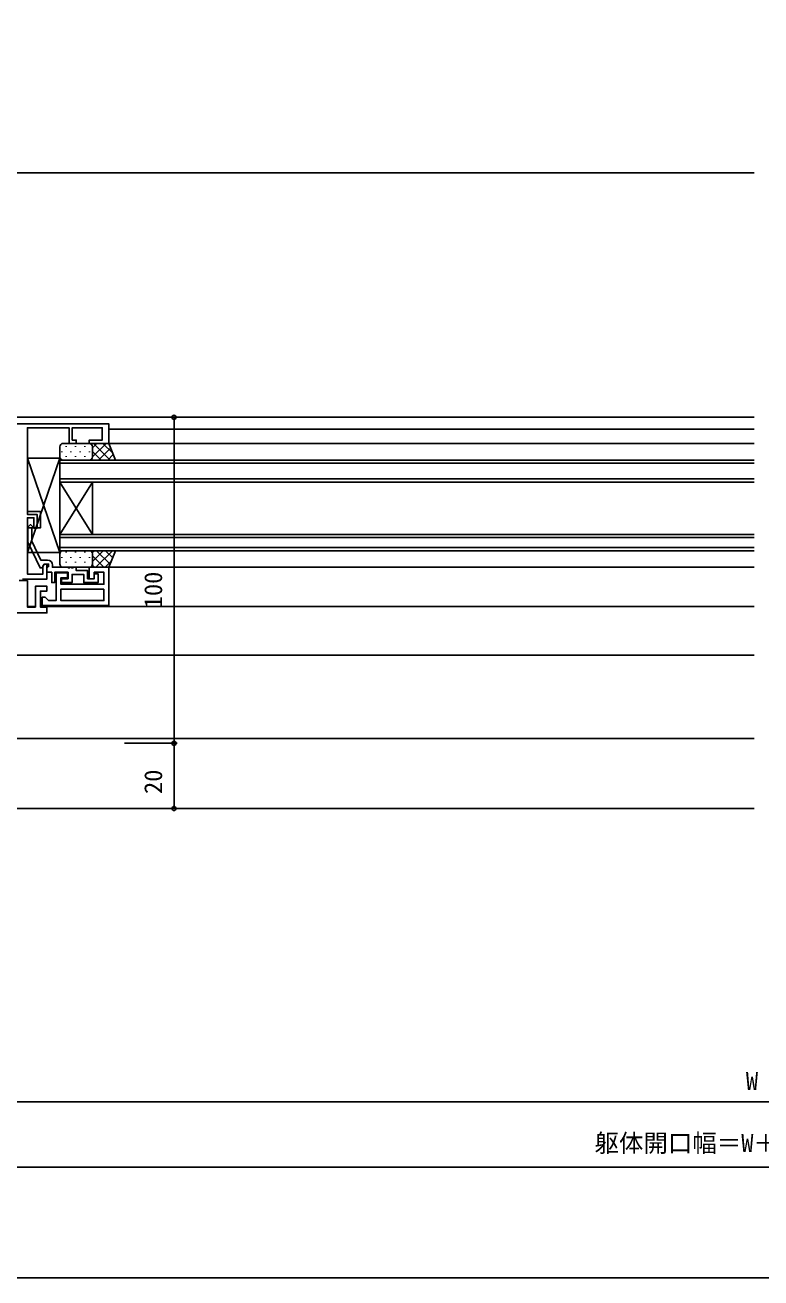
# Model space of a CAD drawing. Units: millimetres, scale not verified. Extents: x -437 to 438, y -681 to 678.
# Drawn here: x -224.5 to 1.3, y -681 to -296.7 of the extents above; entities that cross this region are included whole.
import ezdxf
from ezdxf.enums import TextEntityAlignment as Align

# ---------------------------------------------------------------- set-up
doc = ezdxf.new("R2010")
doc.units = ezdxf.units.MM
doc.header["$LTSCALE"] = 4
for name, color, linetype in [('0-2_YKK_11', 7, 'Continuous'), ('0-3_YKK_12', 2, 'Continuous'), ('0-4_YKK_13', 4, 'Continuous'), ('0-5_YKK_D', 6, 'Continuous'), ('0-6_YKK_ZWAK', 7, 'Continuous')]:
    doc.layers.add(name, color=color, linetype=linetype)
doc.styles.add('ＭＳ ゴシック', font='')
doc.styles.get('ＭＳ ゴシック').set_extended_font_data('MS Gothic')

msp = doc.modelspace()

# ---------------------------------------------------------------- linework, layer by layer
at = {"layer": '0-2_YKK_11'}
for points in [[(-284.769, -419.009), (-198.769, -419.009), (-198.769, -425.009), (-204.769, -425.009), (-204.769, -424.009), (-200.769, -424.009), (-200.769, -420.209), (-209.969, -420.209), (-209.969, -424.009), (-208.769, -424.009), (-208.769, -425.009), (-210.969, -425.009), (-210.969, -420.209), (-223.769, -420.209), (-223.769, -446.809), (-220.769, -446.809), (-220.769, -451.009), (-221.769, -451.009), (-221.769, -447.809), (-223.769, -447.809), (-223.769, -465.109), (-218.969, -465.109), (-218.969, -462.702), (-218.569, -462.009), (-217.769, -462.009), (-217.769, -466.609), (-225.269, -466.609)], [(-217.569, -460.809), (-219.657, -460.809), (-222.369, -454.993), (-222.369, -451.158), (-221.945, -450.733), (-222.793, -449.885), (-223.569, -450.661), (-223.569, -455.259)], [(-223.569, -455.259), (-219.862, -463.209), (-219.262, -463.209), (-218.569, -462.009), (-217.269, -462.009), (-217.269, -462.809), (-217.469, -463.009), (-217.769, -463.309), (-217.769, -464.509), (-216.269, -464.509), (-216.269, -467.709), (-215.369, -467.709), (-215.369, -464.509), (-211.269, -464.509), (-211.269, -466.509), (-213.269, -466.509), (-213.269, -467.709), (-210.069, -467.709), (-210.069, -465.209), (-206.469, -465.209), (-206.469, -467.709), (-202.069, -467.709), (-202.069, -465.009), (-203.269, -465.009), (-203.269, -466.509), (-205.269, -466.509), (-205.269, -464.009), (-208.769, -464.009), (-208.769, -463.009), (-209.511, -463.009), (-209.694, -463.129), (-210.244, -463.129), (-210.427, -463.009), (-210.511, -463.009), (-210.694, -463.129), (-211.244, -463.129), (-211.427, -463.009), (-216.069, -463.009), (-216.069, -462.309)], [(-226.269, -467.109), (-223.769, -467.109), (-223.769, -475.209), (-221.269, -475.209), (-221.269, -468.809), (-217.769, -468.809), (-217.769, -470.309), (-219.769, -470.309), (-219.769, -475.209), (-217.769, -475.209), (-217.769, -477.009), (-286.769, -477.009)]]:
    msp.add_lwpolyline(points, dxfattribs=at)
for points in [[(-219.269, -474.709), (-198.769, -474.709), (-198.769, -463.009), (-204.769, -463.009), (-204.769, -466.509), (-203.269, -466.509), (-203.269, -464.509), (-200.269, -464.509), (-200.269, -468.209), (-213.469, -468.209), (-213.469, -466.209), (-211.469, -466.209), (-211.469, -464.709), (-214.969, -464.709), (-214.969, -473.209), (-217.269, -473.209), (-217.769, -472.709), (-218.269, -472.209), (-219.269, -472.209)], [(-200.269, -469.709), (-213.469, -469.709), (-213.469, -473.209), (-200.269, -473.209)]]:
    msp.add_lwpolyline(points, close=True, dxfattribs=at)
msp.add_arc((-217.569, -462.309), 1.5, 0.00001, 89.99999, dxfattribs=at)
at = {"layer": '0-3_YKK_12'}
for p, q in [((-0.8, -342.006), (-333.764, -342.006)), ((-289.966, -417.006), (-0.8, -417.006)), ((-198.77, -420.606), (-0.8, -420.606)), ((-198.77, -425.006), (-0.8, -425.006)), ((-213.769, -430.109), (-0.8, -430.109)), ((-213.769, -436.909), (-213.769, -430.109)), ((-0.8, -431.109), (-213.769, -431.109)), ((-213.769, -435.909), (-0.8, -435.909)), ((-213.769, -436.909), (-213.769, -452.909)), ((-213.769, -436.909), (-203.769, -452.909)), ((-213.769, -452.909), (-203.769, -436.909)), ((-0.8, -436.909), (-213.769, -436.909)), ((-203.769, -436.909), (-203.769, -452.909)), ((-213.769, -452.909), (-0.8, -452.909)), ((-213.769, -457.909), (-213.769, -452.909)), ((-0.8, -453.909), (-213.769, -453.909)), ((-213.769, -456.909), (-0.8, -456.909)), ((-0.8, -457.909), (-213.769, -457.909)), ((-198.769, -463.006), (-0.8, -463.006)), ((-221.285, -475.006), (-223.769, -475.006)), ((-0.8, -475.006), (-219.672, -475.006)), ((-271.769, -490.006), (-0.8, -490.006)), ((-271.769, -515.506), (-0.8, -515.506)), ((-299.769, -537.006), (-0.8, -537.006))]:
    msp.add_line(p, q, dxfattribs=at)
at = {"layer": '0-4_YKK_13'}
for p, q in [((-213.769, -429.109), (-213.769, -426.009)), ((-212.769, -425.009), (-204.769, -425.009)), ((-211.816, -425.875), (-211.816, -426.075)), ((-208.986, -425.875), (-208.986, -426.075)), ((-206.156, -425.875), (-206.156, -426.075)), ((-199.624, -425.009), (-203.77, -429.155)), ((-202.453, -425.009), (-203.769, -426.326)), ((-203.769, -426.009), (-203.769, -429.109)), ((-203.769, -426.009), (-203.769, -429.109)), ((-198.333, -430.109), (-203.433, -425.009)), ((-198.213, -426.427), (-201.896, -430.109)), ((-197.585, -428.029), (-200.605, -425.009)), ((-213.769, -429.509), (-223.769, -458.509)), ((-223.769, -429.509), (-213.769, -458.509)), ((-213.231, -427.49), (-213.231, -427.69)), ((-204.769, -430.109), (-212.769, -430.109)), ((-211.816, -428.905), (-211.816, -429.105)), ((-210.401, -427.49), (-210.401, -427.69)), ((-208.986, -428.905), (-208.986, -429.105)), ((-207.571, -427.49), (-207.571, -427.69)), ((-206.156, -428.905), (-206.156, -429.105)), ((-204.741, -427.49), (-204.741, -427.69)), ((-204.723, -430.108), (-204.724, -430.109)), ((-203.99, -430.109), (-204.181, -429.918)), ((-201.162, -430.109), (-203.769, -427.502)), ((-197.417, -428.459), (-199.067, -430.109)), ((-223.769, -450.909), (-223.769, -458.509)), ((-213.77, -458.909), (-213.77, -462.009)), ((-213.232, -459.919), (-213.232, -460.119)), ((-204.77, -457.909), (-212.77, -457.909)), ((-211.817, -458.304), (-211.817, -458.504)), ((-210.402, -459.919), (-210.402, -460.119)), ((-208.987, -458.304), (-208.987, -458.504)), ((-207.572, -459.919), (-207.572, -460.119)), ((-206.157, -458.304), (-206.157, -458.504)), ((-204.742, -459.919), (-204.742, -460.119)), ((-203.313, -457.909), (-203.872, -458.469)), ((-200.484, -457.909), (-203.77, -461.195)), ((-203.77, -462.009), (-203.77, -458.909)), ((-203.77, -462.009), (-203.77, -458.909)), ((-200.304, -463.009), (-203.77, -459.543)), ((-197.656, -457.909), (-202.756, -463.009)), ((-198.406, -462.079), (-202.576, -457.909)), ((-198.024, -461.106), (-199.927, -463.009)), ((-197.609, -460.048), (-199.747, -457.909)), ((-196.812, -458.016), (-196.919, -457.909)), ((-212.77, -463.009), (-204.77, -463.009)), ((-211.817, -461.334), (-211.817, -461.534)), ((-210.402, -462.949), (-210.402, -463.009)), ((-208.987, -461.334), (-208.987, -461.534)), ((-207.572, -462.949), (-207.572, -463.009)), ((-206.157, -461.334), (-206.157, -461.534)), ((-204.742, -462.949), (-204.742, -463.009)), ((-203.133, -463.009), (-203.82, -462.321))]:
    msp.add_line(p, q, dxfattribs=at)
for points in [[(-204.769, -430.109), (-196.769, -430.109), (-198.769, -425.009), (-204.769, -425.009)], [(-213.769, -429.509), (-223.769, -429.509), (-223.769, -445.909)], [(-223.769, -458.509), (-213.769, -458.509), (-213.769, -429.509)], [(-223.769, -445.909), (-219.769, -445.909), (-219.769, -450.909), (-223.769, -450.909)], [(-204.77, -457.909), (-196.77, -457.909), (-198.77, -463.009), (-204.77, -463.009)]]:
    msp.add_lwpolyline(points, dxfattribs=at)
for centre, start, end in [((-212.769, -426.009), 89.9999, 179.9999), ((-204.769, -426.009), 359.9999, 89.9999), ((-204.769, -426.009), 359.9999, 89.9999), ((-212.769, -429.109), 179.9999, 269.9999), ((-204.769, -429.109), 269.9999, 359.9999), ((-204.769, -429.109), 269.9999, 359.9999), ((-212.77, -458.909), 90.0001, 180.0001), ((-204.77, -458.909), 0.0001, 90.0001), ((-204.77, -458.909), 0.0001, 90.0001), ((-212.77, -462.009), 180.0001, 270.0001), ((-204.77, -462.009), 270.0001, 0.0001), ((-204.77, -462.009), 270.0001, 0.0001)]:
    msp.add_arc(centre, 1, start, end, dxfattribs=at)
at = {"layer": '0-5_YKK_D'}
for p, q in [((-193.97, -417.006), (-177.77, -417.006)), ((-178.77, -417.006), (-178.77, -517.006)), ((-193.97, -517.006), (-177.77, -517.006)), ((-193.97, -517.006), (-177.77, -517.006)), ((-178.77, -517.006), (-178.77, -537.006)), ((-193.97, -537.006), (-177.77, -537.006)), ((-289.767, -627), (291.167, -627)), ((358.167, -647), (-356.767, -647))]:
    msp.add_line(p, q, dxfattribs=at)
for centre in [(-178.77, -417.006), (-178.77, -517.006), (-178.77, -517.006), (-178.77, -537.006)]:
    msp.add_circle(centre, 0.637, dxfattribs=at)
at = {"layer": '0-6_YKK_ZWAK'}
msp.add_lwpolyline([(-436.8, -681), (438.2, -681), (438.2, 644)], dxfattribs=at)

# ---------------------------------------------------------------- texts
at = {"layer": '0-5_YKK_D', "style": 'ＭＳ ゴシック'}
for s, p in [('100', (-180.77, -475.571)), ('20', (-180.77, -532.546))]:
    msp.add_text(s, height=5.499, rotation=90, dxfattribs=at).set_placement(p, align=Align.BOTTOM_LEFT)
for s, p in [('W', (-3.348, -625)), ('躯体開口幅＝W＋120', (-49.776, -644.02))]:
    msp.add_text(s, height=5.499, dxfattribs=at).set_placement(p, align=Align.BOTTOM_LEFT)

doc.saveas('drawing.dxf')
